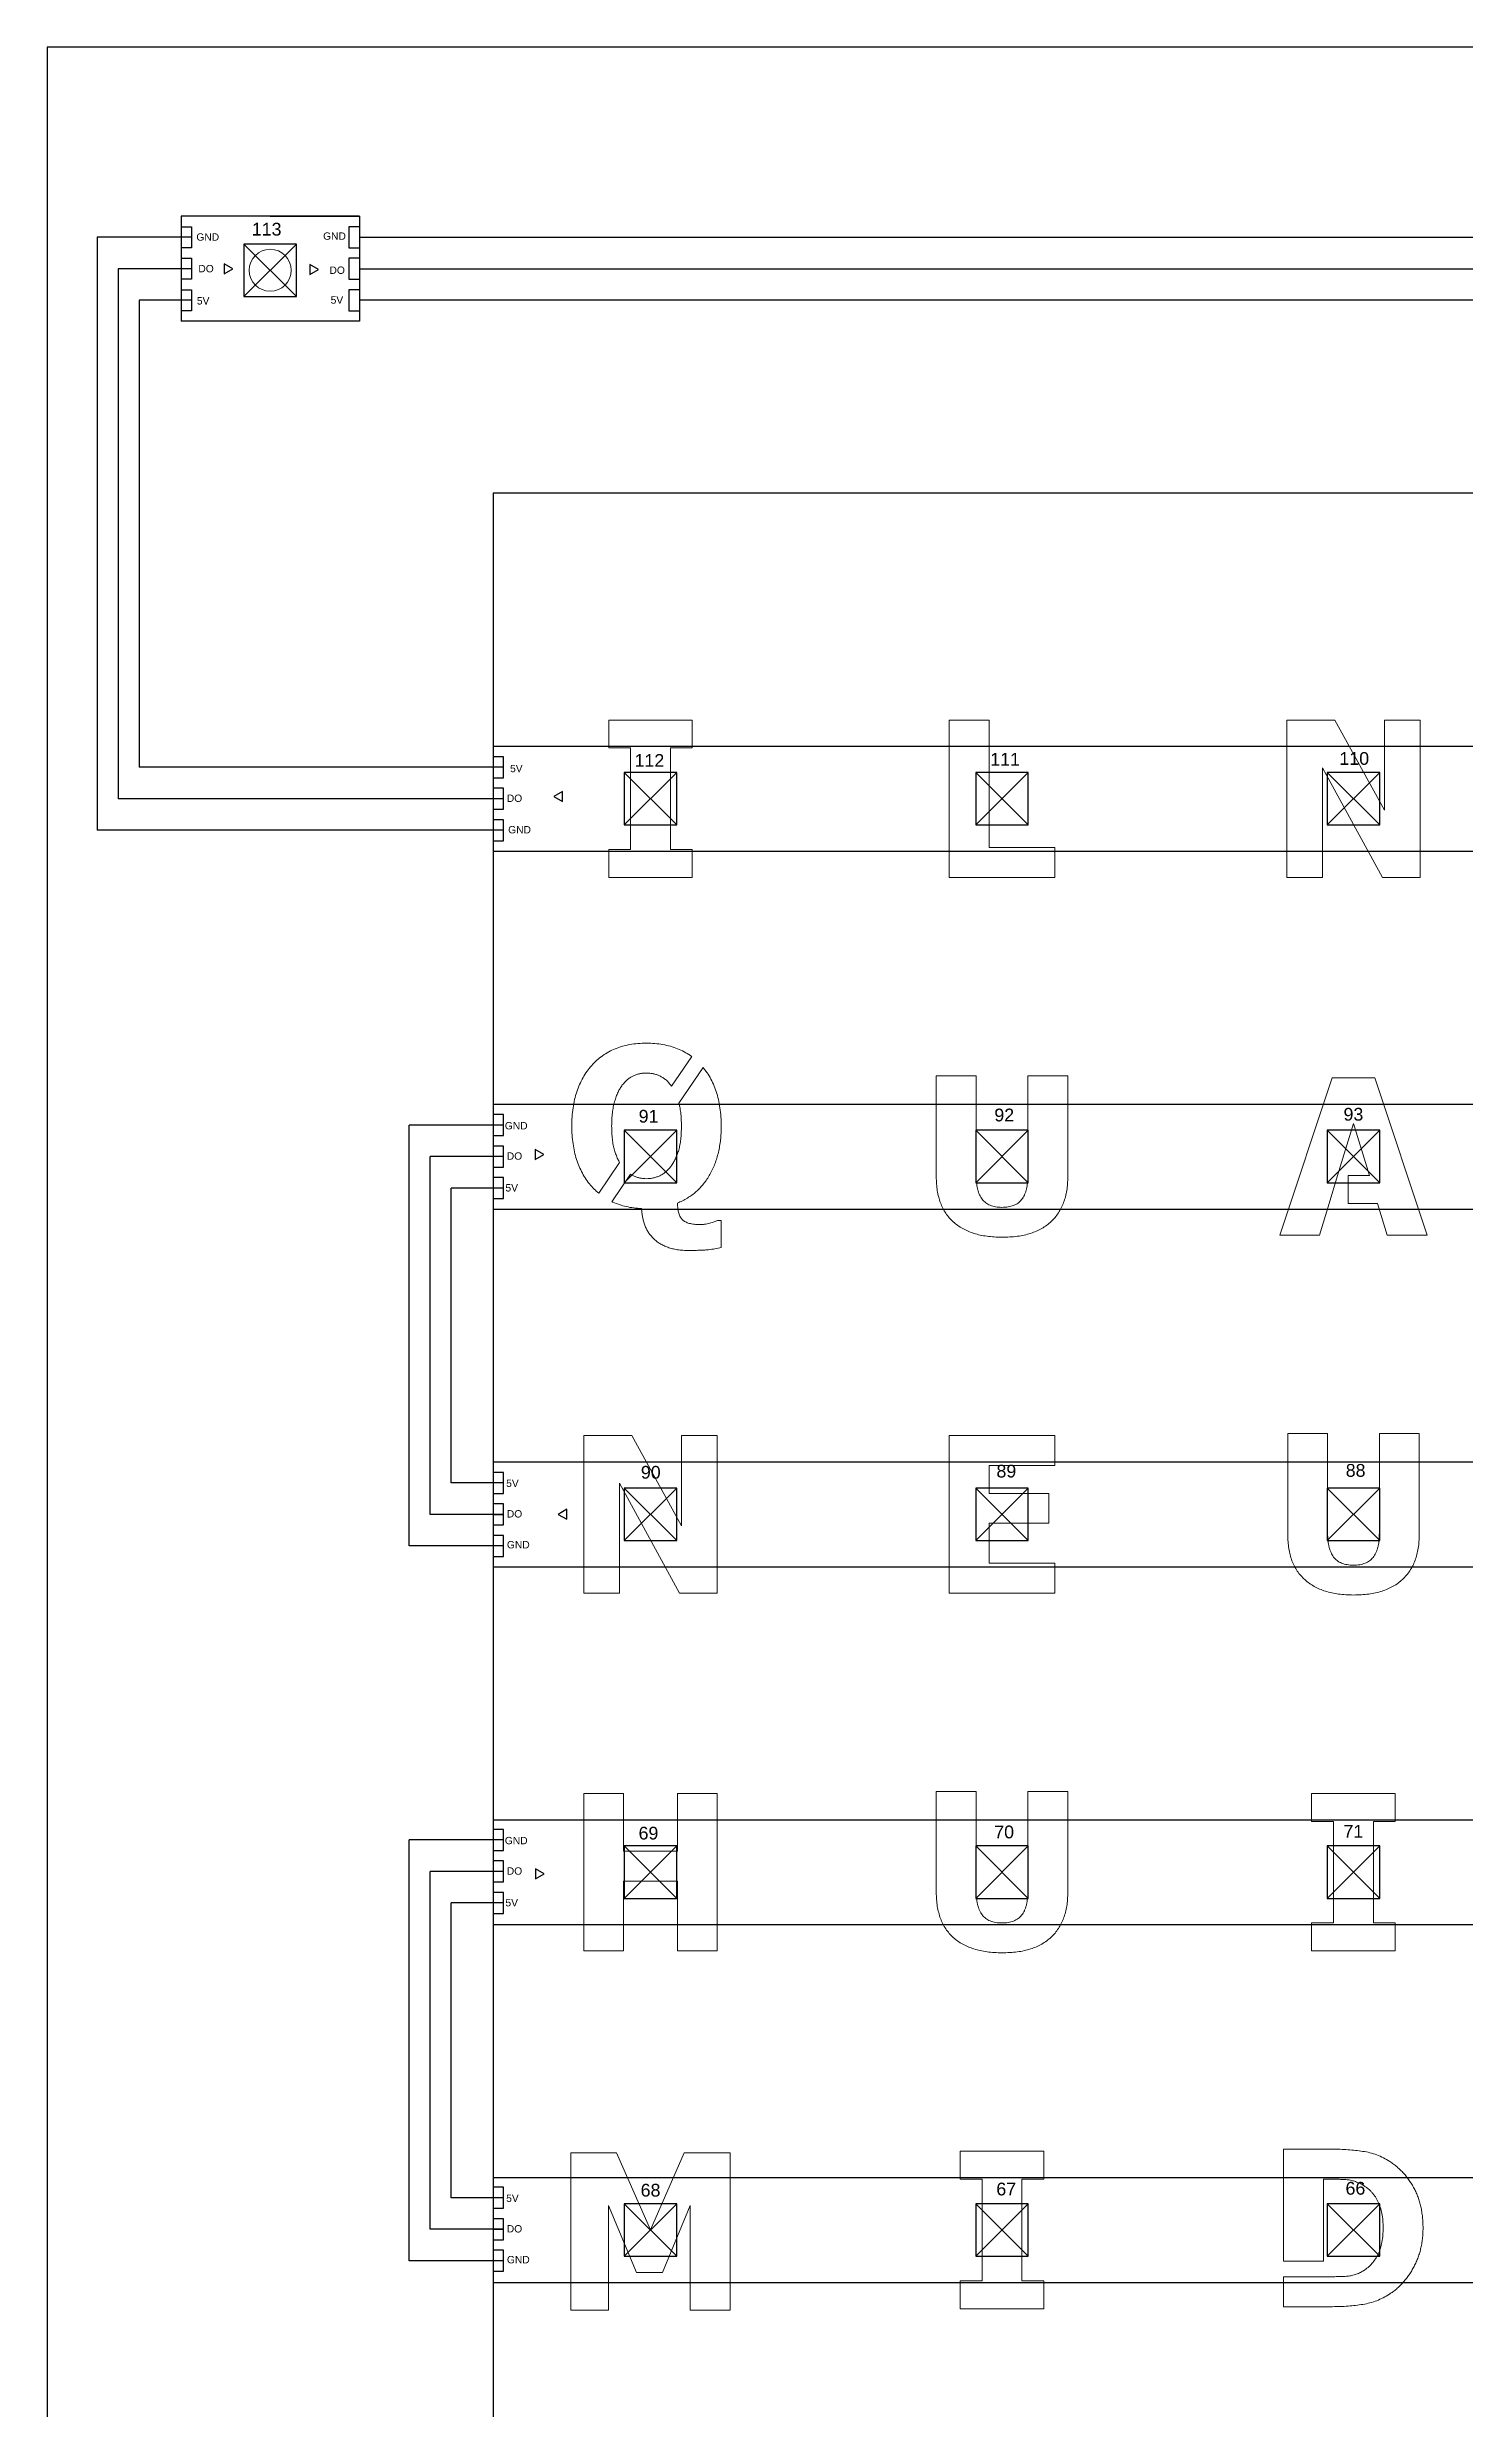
# Model space of a CAD drawing. Header units: millimetres. Extents: x -429 to 21, y 1736 to 2186.
# Drawn here: x -429.3 to -294.2, y 1960.9 to 2185.9 of the extents above; entities that cross this region are included whole.
import ezdxf

# ---------------------------------------------------------------- set-up
doc = ezdxf.new("R2010")
doc.units = ezdxf.units.MM
for name, color, linetype in [('Cadre', 7, 'Continuous'), ('Cadre interieur', 7, 'Continuous'), ('Circuit Electrique', 7, 'Continuous'), ('Lettres', 7, 'Continuous'), ('Rubans', 7, 'Continuous')]:
    doc.layers.add(name, color=color, linetype=linetype)
doc.styles.get("Standard").update_dxf_attribs({"font": 'sanss___.ttf'})

msp = doc.modelspace()

# ---------------------------------------------------------------- linework, layer by layer
at = {"layer": 'Cadre', "color": 0}
for p, q in [((20.66, 2185.91), (-429.34, 2185.91)), ((-429.34, 2185.91), (-429.34, 1735.91))]:
    msp.add_line(p, q, dxfattribs=at)
at = {"layer": 'Cadre'}
for p, q in [((-386.84, 2046.13), (-385.84, 2046.13)), ((-386.84, 1978.02), (-385.84, 1978.02))]:
    msp.add_line(p, q, dxfattribs=at)
at = {"layer": 'Cadre interieur', "color": 0}
for p, q in [((-386.84, 2143.41), (-386.84, 1778.41)), ((-21.84, 2143.41), (-386.84, 2143.41))]:
    msp.add_line(p, q, dxfattribs=at)
at = {"layer": 'Circuit Electrique'}
for p, q in [((-415.59, 2167.81), (-424.59, 2167.81)), ((-424.59, 2167.81), (-424.59, 2111.31)), ((-399.59, 2167.81), (-9.09, 2167.81)), ((-385.84, 2116.31), (-385.84, 2118.31)), ((-385.84, 2111.31), (-424.59, 2111.31)), ((-394.84, 2043.13), (-394.84, 2083.22)), ((-385.84, 2083.22), (-394.84, 2083.22)), ((-385.84, 2043.13), (-394.84, 2043.13)), ((-394.84, 1975.02), (-394.84, 2015.11)), ((-385.84, 2015.11), (-394.84, 2015.11)), ((-385.84, 1975.02), (-394.84, 1975.02))]:
    msp.add_line(p, q, dxfattribs=at)
at = {"layer": 'Circuit Electrique', "color": 4}
for p, q in [((-415.59, 2164.81), (-422.59, 2164.81)), ((-422.59, 2164.81), (-422.59, 2114.31)), ((-399.59, 2164.81), (-9.09, 2164.81)), ((-385.84, 2114.31), (-422.59, 2114.31)), ((-392.84, 2046.13), (-392.84, 2080.22)), ((-385.84, 2080.22), (-392.84, 2080.22)), ((-385.84, 2046.13), (-392.84, 2046.13)), ((-392.84, 1978.02), (-392.84, 2012.11)), ((-385.84, 2012.11), (-392.84, 2012.11)), ((-385.84, 1978.02), (-392.84, 1978.02))]:
    msp.add_line(p, q, dxfattribs=at)
at = {"layer": 'Circuit Electrique', "color": 1}
for p, q in [((-415.59, 2161.81), (-420.59, 2161.81)), ((-420.59, 2161.81), (-420.59, 2117.31)), ((-9.09, 2161.81), (-399.59, 2161.81)), ((-385.84, 2117.31), (-420.59, 2117.31)), ((-390.84, 2049.13), (-390.84, 2077.22)), ((-385.84, 2077.22), (-390.84, 2077.22)), ((-385.84, 2049.13), (-390.84, 2049.13)), ((-390.84, 1981.02), (-390.84, 2009.11)), ((-385.84, 2009.11), (-390.84, 2009.11)), ((-385.84, 1981.02), (-390.84, 1981.02))]:
    msp.add_line(p, q, dxfattribs=at)
at = {"layer": 'Circuit Electrique'}
for points in [[(-380.23, 2114.04), (-380.23, 2114.99), (-381.06, 2114.52)], [(-382.01, 2080.41), (-382.84, 2080.89), (-382.84, 2079.93)], [(-379.83, 2045.66), (-379.83, 2046.61), (-380.66, 2046.13)], [(-381.97, 2011.88), (-382.79, 2012.36), (-382.79, 2011.4)]]:
    msp.add_lwpolyline(points, close=True, dxfattribs=at)
at = {"layer": 'Lettres', "color": 7, "linetype": 'Continuous', "lineweight": 15}
for p, q in [((-375.83, 2121.81), (-367.86, 2121.81)), ((-375.83, 2119.15), (-375.83, 2121.81)), ((-367.86, 2121.81), (-367.86, 2119.15)), ((-343.38, 2121.81), (-339.58, 2121.81)), ((-343.38, 2106.81), (-343.38, 2121.81)), ((-339.58, 2121.81), (-339.58, 2109.66)), ((-311.2, 2121.81), (-306.62, 2121.81)), ((-311.2, 2106.81), (-311.2, 2121.81)), ((-306.62, 2121.81), (-301.9, 2113.22)), ((-301.9, 2121.81), (-298.48, 2121.81)), ((-301.9, 2113.22), (-301.9, 2121.81)), ((-298.48, 2121.81), (-298.48, 2106.81)), ((-373.74, 2119.15), (-375.83, 2119.15)), ((-373.74, 2109.47), (-373.74, 2119.15)), ((-369.95, 2119.15), (-369.95, 2109.47)), ((-367.86, 2119.15), (-369.95, 2119.15)), ((-307.79, 2117.27), (-307.79, 2106.81)), ((-302.08, 2106.81), (-307.79, 2117.27)), ((-375.83, 2109.47), (-373.74, 2109.47)), ((-375.83, 2106.81), (-375.83, 2109.47)), ((-369.95, 2109.47), (-367.86, 2109.47)), ((-367.86, 2109.47), (-367.86, 2106.81)), ((-339.58, 2109.66), (-333.31, 2109.66)), ((-333.31, 2109.66), (-333.31, 2106.81)), ((-367.86, 2106.81), (-375.83, 2106.81)), ((-333.31, 2106.81), (-343.38, 2106.81)), ((-307.79, 2106.81), (-311.2, 2106.81)), ((-298.48, 2106.81), (-302.08, 2106.81)), ((-367.92, 2089.74), (-369.84, 2086.92)), ((-369.13, 2085.3), (-366.82, 2088.69)), ((-344.61, 2087.91), (-340.81, 2087.91)), ((-344.61, 2078.29), (-344.61, 2087.91)), ((-340.81, 2087.91), (-340.81, 2078.49)), ((-335.88, 2087.91), (-332.08, 2087.91)), ((-335.88, 2078.49), (-335.88, 2087.91)), ((-332.08, 2087.91), (-332.08, 2078.3)), ((-311.87, 2072.72), (-306.87, 2087.72)), ((-306.87, 2087.72), (-302.82, 2087.72)), ((-302.82, 2087.72), (-297.82, 2072.72)), ((-304.84, 2083.38), (-306.36, 2078.42)), ((-303.33, 2078.42), (-304.84, 2083.38)), ((-374.79, 2079.65), (-376.78, 2076.73)), ((-375.52, 2075.92), (-373.74, 2078.53)), ((-306.36, 2078.42), (-307.15, 2075.76)), ((-305.36, 2078.42), (-303.33, 2078.42)), ((-305.36, 2075.76), (-305.36, 2078.42)), ((-307.15, 2075.76), (-308.07, 2072.72)), ((-302.54, 2075.76), (-305.36, 2075.76)), ((-301.62, 2072.72), (-302.54, 2075.76)), ((-365.47, 2074.12), (-365.1, 2074.12)), ((-365.1, 2074.12), (-365.1, 2071.55)), ((-308.07, 2072.72), (-311.87, 2072.72)), ((-297.82, 2072.72), (-301.62, 2072.72)), ((-378.2, 2053.63), (-373.62, 2053.63)), ((-378.2, 2038.63), (-378.2, 2053.63)), ((-373.62, 2053.63), (-368.9, 2045.04)), ((-368.9, 2053.63), (-365.48, 2053.63)), ((-368.9, 2045.04), (-368.9, 2053.63)), ((-365.48, 2053.63), (-365.48, 2038.63)), ((-343.38, 2053.63), (-333.31, 2053.63)), ((-343.38, 2038.63), (-343.38, 2053.63)), ((-333.31, 2053.63), (-333.31, 2050.78)), ((-311.11, 2053.82), (-307.31, 2053.82)), ((-311.11, 2044.2), (-311.11, 2053.82)), ((-307.31, 2053.82), (-307.31, 2044.4)), ((-302.38, 2053.82), (-298.58, 2053.82)), ((-302.38, 2044.4), (-302.38, 2053.82)), ((-298.58, 2053.82), (-298.58, 2044.21)), ((-339.58, 2050.78), (-339.58, 2048.13)), ((-333.31, 2050.78), (-339.58, 2050.78)), ((-374.79, 2049.09), (-374.79, 2038.63)), ((-369.08, 2038.63), (-374.79, 2049.09)), ((-339.58, 2048.13), (-333.88, 2048.13)), ((-333.88, 2048.13), (-333.88, 2045.28)), ((-339.58, 2045.28), (-339.58, 2041.48)), ((-333.88, 2045.28), (-339.58, 2045.28)), ((-339.58, 2041.48), (-333.31, 2041.48)), ((-333.31, 2041.48), (-333.31, 2038.63)), ((-374.79, 2038.63), (-378.2, 2038.63)), ((-365.48, 2038.63), (-369.08, 2038.63)), ((-333.31, 2038.63), (-343.38, 2038.63)), ((-378.2, 2019.54), (-374.41, 2019.54)), ((-378.2, 2004.54), (-378.2, 2019.54)), ((-374.41, 2019.54), (-374.41, 2014.04)), ((-369.28, 2019.54), (-365.48, 2019.54)), ((-369.28, 2014.04), (-369.28, 2019.54)), ((-365.48, 2019.54), (-365.48, 2004.54)), ((-344.61, 2019.73), (-340.81, 2019.73)), ((-344.61, 2010.11), (-344.61, 2019.73)), ((-340.81, 2019.73), (-340.81, 2010.31)), ((-335.88, 2019.73), (-332.08, 2019.73)), ((-335.88, 2010.31), (-335.88, 2019.73)), ((-332.08, 2019.73), (-332.08, 2010.12)), ((-308.83, 2019.54), (-300.86, 2019.54)), ((-308.83, 2016.88), (-308.83, 2019.54)), ((-300.86, 2019.54), (-300.86, 2016.88)), ((-306.74, 2016.88), (-308.83, 2016.88)), ((-306.74, 2007.2), (-306.74, 2016.88)), ((-302.95, 2016.88), (-302.95, 2007.2)), ((-300.86, 2016.88), (-302.95, 2016.88)), ((-374.41, 2014.04), (-369.28, 2014.04)), ((-374.41, 2011.19), (-374.41, 2004.54)), ((-369.28, 2011.19), (-374.41, 2011.19)), ((-369.28, 2004.54), (-369.28, 2011.19)), ((-308.83, 2007.2), (-306.74, 2007.2)), ((-308.83, 2004.54), (-308.83, 2007.2)), ((-302.95, 2007.2), (-300.86, 2007.2)), ((-300.86, 2007.2), (-300.86, 2004.54)), ((-374.41, 2004.54), (-378.2, 2004.54)), ((-365.48, 2004.54), (-369.28, 2004.54)), ((-300.86, 2004.54), (-308.83, 2004.54)), ((-379.45, 1985.3), (-375.07, 1985.3)), ((-379.45, 1970.3), (-379.45, 1985.3)), ((-375.07, 1985.3), (-371.84, 1977.95)), ((-371.84, 1977.95), (-368.63, 1985.3)), ((-368.63, 1985.3), (-364.26, 1985.3)), ((-364.26, 1985.3), (-364.26, 1970.3)), ((-342.33, 1985.45), (-334.36, 1985.45)), ((-342.33, 1982.79), (-342.33, 1985.45)), ((-334.36, 1985.45), (-334.36, 1982.79)), ((-311.51, 1985.64), (-306.89, 1985.64)), ((-311.51, 1974.99), (-311.51, 1985.64)), ((-340.24, 1982.79), (-342.33, 1982.79)), ((-340.24, 1973.11), (-340.24, 1982.79)), ((-336.45, 1982.79), (-336.45, 1973.11)), ((-334.36, 1982.79), (-336.45, 1982.79)), ((-307.71, 1982.79), (-307.71, 1974.99)), ((-307.64, 1982.79), (-307.71, 1982.79)), ((-375.84, 1980.28), (-375.84, 1970.3)), ((-373.19, 1973.91), (-375.84, 1980.28)), ((-368.06, 1980.28), (-370.7, 1973.91)), ((-368.06, 1970.3), (-368.06, 1980.28)), ((-370.7, 1973.91), (-373.19, 1973.91)), ((-307.71, 1974.99), (-311.51, 1974.99)), ((-311.51, 1973.49), (-307.64, 1973.49)), ((-311.51, 1970.64), (-311.51, 1973.49)), ((-342.33, 1973.11), (-340.24, 1973.11)), ((-342.33, 1970.45), (-342.33, 1973.11)), ((-336.45, 1973.11), (-334.36, 1973.11)), ((-334.36, 1973.11), (-334.36, 1970.45)), ((-375.84, 1970.3), (-379.45, 1970.3)), ((-364.26, 1970.3), (-368.06, 1970.3)), ((-334.36, 1970.45), (-342.33, 1970.45)), ((-306.85, 1970.64), (-311.51, 1970.64))]:
    msp.add_line(p, q, dxfattribs=at)
msp.add_circle((-408.09, 2164.66), 2, dxfattribs=at)
msp.add_circle((-408.09, 2164.66), 2, dxfattribs=at)
for points, knots in [([(-379.34, 2083.12), (-379.34, 2083.41), (-379.33, 2083.99), (-379.24, 2084.84), (-379.09, 2085.64), (-378.88, 2086.39), (-378.62, 2087.09), (-378.29, 2087.74), (-377.91, 2088.35), (-377.46, 2088.9), (-376.97, 2089.41), (-376.42, 2089.84), (-375.83, 2090.21), (-375.2, 2090.51), (-374.52, 2090.74), (-373.79, 2090.9), (-373.03, 2091.01), (-372.5, 2091.02), (-372.23, 2091.02)], [0, 0, 0, 0, 0.073976, 0.144357, 0.211546, 0.276003, 0.337933, 0.398551, 0.457828, 0.516908, 0.575288, 0.63283, 0.690067, 0.748163, 0.807318, 0.868775, 0.932665, 1, 1, 1, 1]), ([(-372.23, 2091.02), (-371.96, 2091.02), (-371.43, 2091.01), (-370.67, 2090.9), (-369.94, 2090.74), (-369.26, 2090.51), (-368.63, 2090.21), (-368.19, 2089.94), (-367.96, 2089.77), (-367.92, 2089.74)], [0, 0, 0, 0, 0.0670513, 0.1309047, 0.1922722, 0.2513934, 0.3094569, 0.3665315, 0.3797952, 0.3797952, 0.3797952, 0.3797952]), ([(-372.22, 2088.17), (-372.33, 2088.17), (-372.55, 2088.17), (-372.87, 2088.12), (-373.17, 2088.04), (-373.46, 2087.93), (-373.74, 2087.78), (-374.01, 2087.58), (-374.28, 2087.33), (-374.44, 2087.14), (-374.53, 2087.04)], [0, 0, 0, 0, 0.12537, 0.245286, 0.361957, 0.475991, 0.593024, 0.717386, 0.853085, 1, 1, 1, 1]), ([(-369.9, 2087.01), (-369.98, 2087.11), (-370.14, 2087.3), (-370.39, 2087.55), (-370.68, 2087.75), (-370.97, 2087.91), (-371.27, 2088.03), (-371.58, 2088.11), (-371.9, 2088.16), (-372.11, 2088.17), (-372.22, 2088.17)], [0, 0, 0, 0, 0.140823, 0.273459, 0.400792, 0.52369, 0.644547, 0.763352, 0.880684, 1, 1, 1, 1]), ([(-366.82, 2088.69), (-366.73, 2088.58), (-366.5, 2088.28), (-366.16, 2087.76), (-365.83, 2087.1), (-365.56, 2086.4), (-365.36, 2085.65), (-365.21, 2084.85), (-365.12, 2084), (-365.11, 2083.42), (-365.1, 2083.12)], [0.5062781, 0.5062781, 0.5062781, 0.5062781, 0.5412426, 0.600751, 0.6611152, 0.7234162, 0.7878367, 0.854987, 0.9255734, 1, 1, 1, 1]), ([(-374.53, 2087.04), (-374.6, 2086.93), (-374.76, 2086.71), (-374.95, 2086.34), (-375.12, 2085.92), (-375.27, 2085.46), (-375.4, 2084.94), (-375.48, 2084.38), (-375.54, 2083.77), (-375.54, 2083.35), (-375.55, 2083.14)], [0, 0, 0, 0, 0.094396, 0.196115, 0.306127, 0.425664, 0.553874, 0.692336, 0.840632, 1, 1, 1, 1]), ([(-368.9, 2083.15), (-368.9, 2083.37), (-368.91, 2083.78), (-368.96, 2084.39), (-369.04, 2084.89), (-369.1, 2085.18), (-369.13, 2085.3)], [0, 0, 0, 0, 0.1608968, 0.3090965, 0.4467198, 0.5333747, 0.5333747, 0.5333747, 0.5333747]), ([(-376.78, 2076.73), (-376.89, 2076.82), (-377.16, 2077.06), (-377.57, 2077.49), (-377.98, 2078.03), (-378.35, 2078.62), (-378.66, 2079.27), (-378.91, 2079.95), (-379.1, 2080.68), (-379.24, 2081.45), (-379.33, 2082.27), (-379.34, 2082.83), (-379.34, 2083.12)], [0.3830719, 0.3830719, 0.3830719, 0.3830719, 0.4183541, 0.477324, 0.5369732, 0.5969523, 0.6580644, 0.7211595, 0.7862011, 0.8541877, 0.9253422, 1, 1, 1, 1]), ([(-375.55, 2083.14), (-375.54, 2082.91), (-375.54, 2082.49), (-375.49, 2081.88), (-375.41, 2081.33), (-375.29, 2080.83), (-375.14, 2080.39), (-374.98, 2080), (-374.85, 2079.76), (-374.79, 2079.65)], [0, 0, 0, 0, 0.1647713, 0.315358, 0.4523309, 0.5764485, 0.6912717, 0.7995072, 0.8899858, 0.8899858, 0.8899858, 0.8899858]), ([(-369.89, 2079.3), (-369.81, 2079.41), (-369.66, 2079.64), (-369.46, 2080.02), (-369.29, 2080.42), (-369.15, 2080.85), (-369.03, 2081.34), (-368.96, 2081.88), (-368.91, 2082.49), (-368.9, 2082.92), (-368.9, 2083.15)], [0, 0, 0, 0, 0.101387, 0.20613, 0.313012, 0.424422, 0.545125, 0.680897, 0.831879, 1, 1, 1, 1]), ([(-365.1, 2083.12), (-365.11, 2082.9), (-365.11, 2082.47), (-365.16, 2081.83), (-365.25, 2081.22), (-365.37, 2080.63), (-365.52, 2080.07), (-365.7, 2079.53), (-365.92, 2079.01), (-366.17, 2078.52), (-366.46, 2078.05), (-366.77, 2077.63), (-367.12, 2077.23), (-367.49, 2076.87), (-367.89, 2076.55), (-368.33, 2076.26), (-368.79, 2076), (-369.12, 2075.86), (-369.28, 2075.79)], [0, 0, 0, 0, 0.073325, 0.144205, 0.212519, 0.279215, 0.344168, 0.407758, 0.470188, 0.531765, 0.592243, 0.651281, 0.709084, 0.766763, 0.824051, 0.881926, 0.940293, 1, 1, 1, 1]), ([(-372.22, 2078.11), (-372.11, 2078.11), (-371.89, 2078.12), (-371.57, 2078.18), (-371.26, 2078.27), (-370.94, 2078.39), (-370.65, 2078.56), (-370.37, 2078.77), (-370.12, 2079.02), (-369.97, 2079.2), (-369.89, 2079.3)], [0, 0, 0, 0, 0.119332, 0.23902, 0.359746, 0.482353, 0.60764, 0.734227, 0.864094, 1, 1, 1, 1]), ([(-373.74, 2078.53), (-373.65, 2078.47), (-373.46, 2078.37), (-373.16, 2078.26), (-372.85, 2078.17), (-372.54, 2078.12), (-372.32, 2078.11), (-372.22, 2078.11)], [0.4089268, 0.4089268, 0.4089268, 0.4089268, 0.5244889, 0.6456303, 0.7637117, 0.8814107, 1, 1, 1, 1]), ([(-338.35, 2072.53), (-338.59, 2072.54), (-339.07, 2072.55), (-339.76, 2072.62), (-340.41, 2072.73), (-341.01, 2072.89), (-341.57, 2073.09), (-342.09, 2073.35), (-342.56, 2073.64), (-342.99, 2073.99), (-343.37, 2074.38), (-343.71, 2074.81), (-343.99, 2075.29), (-344.22, 2075.81), (-344.39, 2076.37), (-344.52, 2076.97), (-344.59, 2077.62), (-344.6, 2078.06), (-344.61, 2078.29)], [0, 0, 0, 0, 0.075556, 0.146834, 0.214189, 0.27849, 0.339718, 0.398649, 0.456076, 0.51261, 0.568606, 0.624436, 0.681171, 0.739066, 0.799401, 0.862842, 0.929322, 1, 1, 1, 1]), ([(-340.81, 2078.49), (-340.81, 2078.37), (-340.81, 2078.12), (-340.78, 2077.76), (-340.74, 2077.43), (-340.67, 2077.13), (-340.59, 2076.84), (-340.49, 2076.59), (-340.38, 2076.36), (-340.24, 2076.15), (-340.08, 2075.97), (-339.9, 2075.81), (-339.7, 2075.67), (-339.47, 2075.57), (-339.22, 2075.48), (-338.95, 2075.42), (-338.66, 2075.39), (-338.45, 2075.38), (-338.35, 2075.38)], [0, 0, 0, 0, 0.083198, 0.161393, 0.234821, 0.302626, 0.366802, 0.426894, 0.483561, 0.537448, 0.589958, 0.641551, 0.694537, 0.748596, 0.805727, 0.86627, 0.931072, 1, 1, 1, 1]), ([(-338.35, 2075.38), (-338.25, 2075.38), (-338.05, 2075.39), (-337.76, 2075.42), (-337.49, 2075.48), (-337.24, 2075.56), (-337.02, 2075.66), (-336.81, 2075.79), (-336.63, 2075.94), (-336.47, 2076.12), (-336.33, 2076.32), (-336.21, 2076.55), (-336.1, 2076.81), (-336.02, 2077.09), (-335.95, 2077.4), (-335.91, 2077.74), (-335.88, 2078.11), (-335.88, 2078.36), (-335.88, 2078.49)], [0, 0, 0, 0, 0.06745, 0.130794, 0.190407, 0.246972, 0.30061, 0.352752, 0.404281, 0.45564, 0.508679, 0.565215, 0.625389, 0.689762, 0.759288, 0.833806, 0.913783, 1, 1, 1, 1]), ([(-332.08, 2078.3), (-332.08, 2078.07), (-332.09, 2077.64), (-332.16, 2077), (-332.29, 2076.4), (-332.46, 2075.84), (-332.69, 2075.33), (-332.96, 2074.85), (-333.28, 2074.41), (-333.66, 2074.02), (-334.08, 2073.66), (-334.55, 2073.36), (-335.07, 2073.1), (-335.63, 2072.89), (-336.24, 2072.73), (-336.9, 2072.61), (-337.61, 2072.55), (-338.1, 2072.54), (-338.35, 2072.53)], [0, 0, 0, 0, 0.069562, 0.135255, 0.197567, 0.257264, 0.315158, 0.371017, 0.426571, 0.482223, 0.538284, 0.595626, 0.654669, 0.716122, 0.781133, 0.849913, 0.922515, 1, 1, 1, 1]), ([(-372.7, 2075.26), (-372.95, 2075.28), (-373.44, 2075.31), (-374.15, 2075.44), (-374.82, 2075.63), (-375.26, 2075.81), (-375.49, 2075.91), (-375.52, 2075.92)], [0, 0, 0, 0, 0.0650905, 0.1273234, 0.1871986, 0.2458758, 0.2526302, 0.2526302, 0.2526302, 0.2526302]), ([(-371.56, 2072.41), (-371.65, 2072.51), (-371.83, 2072.69), (-372.05, 2072.99), (-372.24, 2073.32), (-372.39, 2073.68), (-372.51, 2074.06), (-372.6, 2074.45), (-372.67, 2074.85), (-372.69, 2075.12), (-372.7, 2075.26)], [0, 0, 0, 0, 0.120955, 0.240517, 0.361516, 0.485022, 0.610152, 0.73728, 0.867382, 1, 1, 1, 1]), ([(-369.28, 2075.79), (-369.28, 2075.7), (-369.27, 2075.52), (-369.24, 2075.26), (-369.21, 2075.03), (-369.15, 2074.82), (-369.09, 2074.62), (-369, 2074.46), (-368.91, 2074.31), (-368.8, 2074.18), (-368.67, 2074.08), (-368.51, 2073.99), (-368.34, 2073.91), (-368.15, 2073.85), (-367.93, 2073.8), (-367.69, 2073.77), (-367.43, 2073.75), (-367.25, 2073.74), (-367.16, 2073.74)], [0, 0, 0, 0, 0.08079, 0.155894, 0.224643, 0.287755, 0.345867, 0.400399, 0.450653, 0.498075, 0.545684, 0.595754, 0.650333, 0.709806, 0.77314, 0.842603, 0.918407, 1, 1, 1, 1]), ([(-368.19, 2071.28), (-368.38, 2071.28), (-368.74, 2071.28), (-369.27, 2071.34), (-369.75, 2071.43), (-370.19, 2071.56), (-370.58, 2071.73), (-370.94, 2071.92), (-371.28, 2072.15), (-371.47, 2072.33), (-371.56, 2072.41)], [0, 0, 0, 0, 0.155227, 0.299024, 0.432208, 0.556074, 0.672984, 0.784944, 0.89355, 1, 1, 1, 1]), ([(-367.16, 2073.74), (-367, 2073.75), (-366.68, 2073.76), (-366.28, 2073.85), (-365.98, 2073.93), (-365.78, 2074), (-365.61, 2074.06), (-365.52, 2074.1), (-365.47, 2074.12)], [0, 0, 0, 0, 0.268999, 0.556599, 0.696762, 0.818917, 0.918945, 1, 1, 1, 1]), ([(-365.1, 2071.55), (-365.3, 2071.51), (-365.7, 2071.42), (-366.22, 2071.35), (-366.68, 2071.31), (-367.11, 2071.29), (-367.62, 2071.28), (-367.99, 2071.28), (-368.19, 2071.28)], [0, 0, 0, 0, 0.19686, 0.392518, 0.50361, 0.64117, 0.80726, 1, 1, 1, 1]), ([(-304.85, 2038.44), (-305.09, 2038.45), (-305.57, 2038.46), (-306.26, 2038.53), (-306.91, 2038.64), (-307.51, 2038.8), (-308.07, 2039), (-308.59, 2039.26), (-309.06, 2039.55), (-309.49, 2039.9), (-309.87, 2040.29), (-310.21, 2040.72), (-310.49, 2041.2), (-310.72, 2041.72), (-310.89, 2042.28), (-311.02, 2042.88), (-311.09, 2043.53), (-311.1, 2043.97), (-311.11, 2044.2)], [0, 0, 0, 0, 0.075556, 0.146834, 0.214189, 0.27849, 0.339718, 0.398649, 0.456076, 0.51261, 0.568606, 0.624436, 0.681171, 0.739066, 0.799401, 0.862842, 0.929322, 1, 1, 1, 1]), ([(-307.31, 2044.4), (-307.31, 2044.28), (-307.31, 2044.03), (-307.28, 2043.67), (-307.24, 2043.34), (-307.17, 2043.04), (-307.09, 2042.75), (-306.99, 2042.5), (-306.88, 2042.27), (-306.74, 2042.06), (-306.58, 2041.88), (-306.4, 2041.72), (-306.2, 2041.58), (-305.97, 2041.48), (-305.72, 2041.39), (-305.45, 2041.33), (-305.16, 2041.3), (-304.95, 2041.29), (-304.85, 2041.29)], [0, 0, 0, 0, 0.083198, 0.161393, 0.234821, 0.302626, 0.366802, 0.426894, 0.483561, 0.537448, 0.589958, 0.641551, 0.694537, 0.748596, 0.805727, 0.86627, 0.931072, 1, 1, 1, 1]), ([(-304.85, 2041.29), (-304.75, 2041.29), (-304.55, 2041.3), (-304.26, 2041.33), (-303.99, 2041.39), (-303.74, 2041.47), (-303.52, 2041.57), (-303.31, 2041.7), (-303.13, 2041.85), (-302.97, 2042.03), (-302.83, 2042.23), (-302.71, 2042.46), (-302.6, 2042.72), (-302.52, 2043), (-302.45, 2043.31), (-302.41, 2043.65), (-302.38, 2044.02), (-302.38, 2044.27), (-302.38, 2044.4)], [0, 0, 0, 0, 0.06745, 0.130794, 0.190407, 0.246972, 0.30061, 0.352752, 0.404281, 0.45564, 0.508679, 0.565215, 0.625389, 0.689762, 0.759288, 0.833806, 0.913783, 1, 1, 1, 1]), ([(-298.58, 2044.21), (-298.58, 2043.98), (-298.59, 2043.55), (-298.66, 2042.91), (-298.79, 2042.31), (-298.96, 2041.75), (-299.19, 2041.24), (-299.46, 2040.76), (-299.78, 2040.32), (-300.16, 2039.93), (-300.58, 2039.57), (-301.05, 2039.27), (-301.57, 2039.01), (-302.13, 2038.8), (-302.74, 2038.64), (-303.4, 2038.52), (-304.11, 2038.46), (-304.6, 2038.45), (-304.85, 2038.44)], [0, 0, 0, 0, 0.069562, 0.135255, 0.197567, 0.257264, 0.315158, 0.371017, 0.426571, 0.482223, 0.538284, 0.595626, 0.654669, 0.716122, 0.781133, 0.849913, 0.922515, 1, 1, 1, 1]), ([(-338.35, 2004.35), (-338.59, 2004.36), (-339.07, 2004.37), (-339.76, 2004.44), (-340.41, 2004.55), (-341.01, 2004.71), (-341.57, 2004.91), (-342.09, 2005.17), (-342.56, 2005.46), (-342.99, 2005.81), (-343.37, 2006.2), (-343.71, 2006.63), (-343.99, 2007.11), (-344.22, 2007.63), (-344.39, 2008.19), (-344.52, 2008.79), (-344.59, 2009.44), (-344.6, 2009.88), (-344.61, 2010.11)], [0, 0, 0, 0, 0.075556, 0.146834, 0.214189, 0.27849, 0.339718, 0.398649, 0.456076, 0.51261, 0.568606, 0.624436, 0.681171, 0.739066, 0.799401, 0.862842, 0.929322, 1, 1, 1, 1]), ([(-340.81, 2010.31), (-340.81, 2010.19), (-340.81, 2009.94), (-340.78, 2009.58), (-340.74, 2009.25), (-340.67, 2008.95), (-340.59, 2008.66), (-340.49, 2008.41), (-340.38, 2008.18), (-340.24, 2007.97), (-340.08, 2007.79), (-339.9, 2007.63), (-339.7, 2007.49), (-339.47, 2007.39), (-339.22, 2007.3), (-338.95, 2007.24), (-338.66, 2007.21), (-338.45, 2007.2), (-338.35, 2007.2)], [0, 0, 0, 0, 0.083198, 0.161393, 0.234821, 0.302626, 0.366802, 0.426894, 0.483561, 0.537448, 0.589958, 0.641551, 0.694537, 0.748596, 0.805727, 0.86627, 0.931072, 1, 1, 1, 1]), ([(-338.35, 2007.2), (-338.25, 2007.2), (-338.05, 2007.21), (-337.76, 2007.24), (-337.49, 2007.3), (-337.24, 2007.38), (-337.02, 2007.48), (-336.81, 2007.61), (-336.63, 2007.76), (-336.47, 2007.94), (-336.33, 2008.14), (-336.21, 2008.37), (-336.1, 2008.63), (-336.02, 2008.91), (-335.95, 2009.22), (-335.91, 2009.56), (-335.88, 2009.93), (-335.88, 2010.18), (-335.88, 2010.31)], [0, 0, 0, 0, 0.06745, 0.130794, 0.190407, 0.246972, 0.30061, 0.352752, 0.404281, 0.45564, 0.508679, 0.565215, 0.625389, 0.689762, 0.759288, 0.833806, 0.913783, 1, 1, 1, 1]), ([(-332.08, 2010.12), (-332.08, 2009.89), (-332.09, 2009.46), (-332.16, 2008.82), (-332.29, 2008.22), (-332.46, 2007.66), (-332.69, 2007.15), (-332.96, 2006.67), (-333.28, 2006.23), (-333.66, 2005.84), (-334.08, 2005.48), (-334.55, 2005.18), (-335.07, 2004.92), (-335.63, 2004.71), (-336.24, 2004.55), (-336.9, 2004.43), (-337.61, 2004.37), (-338.1, 2004.36), (-338.35, 2004.35)], [0, 0, 0, 0, 0.069562, 0.135255, 0.197567, 0.257264, 0.315158, 0.371017, 0.426571, 0.482223, 0.538284, 0.595626, 0.654669, 0.716122, 0.781133, 0.849913, 0.922515, 1, 1, 1, 1]), ([(-306.89, 1985.64), (-306.63, 1985.64), (-306.13, 1985.64), (-305.38, 1985.6), (-304.66, 1985.53), (-303.96, 1985.45), (-303.28, 1985.32), (-302.62, 1985.11), (-301.98, 1984.83), (-301.58, 1984.59), (-301.38, 1984.47)], [0, 0, 0, 0, 0.134988, 0.265981, 0.392597, 0.515581, 0.635817, 0.756161, 0.876759, 1, 1, 1, 1]), ([(-304.06, 1982.3), (-304.19, 1982.36), (-304.44, 1982.49), (-304.84, 1982.62), (-305.24, 1982.72), (-305.66, 1982.76), (-306.1, 1982.77), (-306.58, 1982.79), (-307.09, 1982.79), (-307.45, 1982.79), (-307.64, 1982.79)], [0, 0, 0, 0, 0.116459, 0.230621, 0.342985, 0.456314, 0.575661, 0.705519, 0.84749, 1, 1, 1, 1]), ([(-302.01, 1978.15), (-302.02, 1978.39), (-302.03, 1978.84), (-302.12, 1979.5), (-302.28, 1980.11), (-302.47, 1980.57), (-302.64, 1980.92), (-302.8, 1981.16), (-302.96, 1981.38), (-303.15, 1981.6), (-303.35, 1981.79), (-303.57, 1981.98), (-303.81, 1982.15), (-303.98, 1982.25), (-304.06, 1982.3)], [0, 0, 0, 0, 0.145865, 0.281318, 0.409385, 0.530296, 0.589472, 0.647314, 0.704869, 0.763197, 0.820971, 0.879362, 0.93925, 1, 1, 1, 1]), ([(-301.38, 1984.47), (-301.26, 1984.38), (-301.02, 1984.22), (-300.68, 1983.96), (-300.37, 1983.66), (-300.06, 1983.36), (-299.79, 1983.02), (-299.52, 1982.67), (-299.28, 1982.3), (-299.06, 1981.91), (-298.86, 1981.5), (-298.69, 1981.07), (-298.54, 1980.62), (-298.42, 1980.16), (-298.33, 1979.68), (-298.26, 1979.18), (-298.22, 1978.66), (-298.22, 1978.31), (-298.21, 1978.13)], [0, 0, 0, 0, 0.058473, 0.116679, 0.175123, 0.233221, 0.291512, 0.350503, 0.410194, 0.471036, 0.532513, 0.595248, 0.658487, 0.723415, 0.789591, 0.857492, 0.927847, 1, 1, 1, 1]), ([(-303.88, 1974.07), (-303.74, 1974.17), (-303.45, 1974.37), (-303.07, 1974.75), (-302.74, 1975.18), (-302.47, 1975.67), (-302.27, 1976.21), (-302.12, 1976.81), (-302.03, 1977.46), (-302.02, 1977.92), (-302.01, 1978.15)], [0, 0, 0, 0, 0.113808, 0.226347, 0.340024, 0.457063, 0.579623, 0.710586, 0.84956, 1, 1, 1, 1]), ([(-298.21, 1978.13), (-298.22, 1977.96), (-298.22, 1977.62), (-298.27, 1977.11), (-298.34, 1976.62), (-298.44, 1976.14), (-298.56, 1975.68), (-298.72, 1975.23), (-298.91, 1974.79), (-299.12, 1974.37), (-299.35, 1973.97), (-299.6, 1973.6), (-299.87, 1973.24), (-300.15, 1972.91), (-300.44, 1972.6), (-300.75, 1972.32), (-301.08, 1972.06), (-301.31, 1971.91), (-301.42, 1971.83)], [0, 0, 0, 0, 0.070114, 0.13882, 0.205979, 0.271864, 0.337042, 0.4015, 0.465761, 0.529889, 0.593239, 0.65457, 0.714748, 0.773335, 0.831158, 0.887894, 0.944134, 1, 1, 1, 1]), ([(-307.64, 1973.49), (-307.44, 1973.49), (-307.05, 1973.49), (-306.5, 1973.5), (-305.99, 1973.51), (-305.53, 1973.53), (-305.1, 1973.57), (-304.68, 1973.69), (-304.27, 1973.84), (-304.01, 1973.99), (-303.88, 1974.07)], [0, 0, 0, 0, 0.156056, 0.299828, 0.43055, 0.54829, 0.659757, 0.770881, 0.88337, 1, 1, 1, 1]), ([(-301.42, 1971.83), (-301.62, 1971.71), (-302, 1971.48), (-302.63, 1971.2), (-303.27, 1970.99), (-303.95, 1970.85), (-304.64, 1970.76), (-305.36, 1970.69), (-306.1, 1970.65), (-306.6, 1970.65), (-306.85, 1970.64)], [0, 0, 0, 0, 0.121682, 0.241595, 0.361759, 0.483355, 0.607654, 0.734543, 0.865769, 1, 1, 1, 1])]:
    msp.add_open_spline(points, degree=3, knots=knots, dxfattribs=at)
msp.add_open_spline([(-369.84, 2086.92), (-369.86, 2086.95), (-369.88, 2086.98), (-369.9, 2087.01)], degree=3, dxfattribs=at)
at = {"layer": 'Rubans'}
for p, q in [((-408.09, 2169.81), (-416.59, 2169.81)), ((-416.59, 2169.81), (-416.59, 2159.81)), ((-416.59, 2169.81), (-416.59, 2168.81)), ((-408.09, 2169.81), (-399.59, 2169.81)), ((-399.59, 2169.81), (-408.09, 2169.81)), ((-408.09, 2169.81), (-399.59, 2169.81)), ((-399.59, 2169.81), (-399.59, 2159.81)), ((-399.59, 2169.81), (-399.59, 2168.81)), ((-416.59, 2168.81), (-415.59, 2168.81)), ((-415.59, 2166.81), (-416.59, 2166.81)), ((-416.59, 2166.81), (-416.59, 2166.81)), ((-415.59, 2168.81), (-415.59, 2166.81)), ((-405.59, 2167.16), (-410.59, 2167.16)), ((-410.59, 2167.16), (-410.59, 2162.16)), ((-405.59, 2162.16), (-405.59, 2167.16)), ((-399.59, 2168.81), (-400.59, 2168.81)), ((-400.59, 2168.81), (-400.59, 2166.81)), ((-400.59, 2166.81), (-399.59, 2166.81)), ((-416.59, 2165.81), (-415.59, 2165.81)), ((-415.59, 2165.81), (-415.59, 2163.81)), ((-399.59, 2165.81), (-400.59, 2165.81)), ((-400.59, 2165.81), (-400.59, 2163.81)), ((-415.59, 2163.81), (-416.59, 2163.81)), ((-416.59, 2162.81), (-415.59, 2162.81)), ((-415.59, 2162.81), (-415.59, 2160.81)), ((-400.59, 2163.81), (-399.59, 2163.81)), ((-399.59, 2162.81), (-400.59, 2162.81)), ((-400.59, 2162.81), (-400.59, 2160.81)), ((-415.59, 2160.81), (-416.59, 2160.81)), ((-410.59, 2162.16), (-405.59, 2162.16)), ((-400.59, 2160.81), (-399.59, 2160.81)), ((-399.59, 2159.81), (-416.59, 2159.81)), ((-386.84, 2119.31), (-21.84, 2119.31)), ((-386.84, 2119.31), (-386.84, 2109.31)), ((-385.84, 2118.31), (-386.84, 2118.31)), ((-386.84, 2116.31), (-385.84, 2116.31)), ((-385.84, 2115.31), (-386.84, 2115.31)), ((-385.84, 2113.31), (-385.84, 2115.31)), ((-369.34, 2116.81), (-374.34, 2116.81)), ((-374.34, 2116.81), (-374.34, 2111.81)), ((-369.34, 2111.81), (-369.34, 2116.81)), ((-335.84, 2116.81), (-340.84, 2116.81)), ((-340.84, 2116.81), (-340.84, 2111.81)), ((-335.84, 2111.81), (-335.84, 2116.81)), ((-302.34, 2116.81), (-307.34, 2116.81)), ((-307.34, 2116.81), (-307.34, 2111.81)), ((-302.34, 2111.81), (-302.34, 2116.81)), ((-386.84, 2113.31), (-385.84, 2113.31)), ((-385.84, 2112.31), (-386.84, 2112.31)), ((-385.84, 2110.31), (-385.84, 2112.31)), ((-374.34, 2111.81), (-369.34, 2111.81)), ((-340.84, 2111.81), (-335.84, 2111.81)), ((-307.34, 2111.81), (-302.34, 2111.81)), ((-386.84, 2110.31), (-385.84, 2110.31)), ((-386.84, 2109.31), (-21.84, 2109.31)), ((-386.84, 2085.22), (-21.84, 2085.22)), ((-386.84, 2085.22), (-386.84, 2075.22)), ((-386.84, 2085.22), (-386.84, 2075.22)), ((-386.84, 2085.22), (-386.84, 2075.22)), ((-385.84, 2084.22), (-386.84, 2084.22)), ((-385.84, 2082.22), (-385.84, 2084.22)), ((-386.84, 2082.22), (-385.84, 2082.22)), ((-369.34, 2082.72), (-374.34, 2082.72)), ((-374.34, 2082.72), (-374.34, 2077.72)), ((-369.34, 2077.72), (-369.34, 2082.72)), ((-335.84, 2082.72), (-340.84, 2082.72)), ((-340.84, 2082.72), (-340.84, 2077.72)), ((-335.84, 2077.72), (-335.84, 2082.72)), ((-302.34, 2082.72), (-307.34, 2082.72)), ((-307.34, 2082.72), (-307.34, 2077.72)), ((-302.34, 2077.72), (-302.34, 2082.72)), ((-385.84, 2081.22), (-386.84, 2081.22)), ((-386.84, 2079.22), (-385.84, 2079.22)), ((-385.84, 2079.22), (-385.84, 2081.22)), ((-385.84, 2078.22), (-386.84, 2078.22)), ((-385.84, 2076.22), (-385.84, 2078.22)), ((-374.34, 2077.72), (-369.34, 2077.72)), ((-340.84, 2077.72), (-335.84, 2077.72)), ((-307.34, 2077.72), (-302.34, 2077.72)), ((-386.84, 2076.22), (-385.84, 2076.22)), ((-386.84, 2075.22), (-21.84, 2075.22)), ((-386.84, 2051.13), (-21.84, 2051.13)), ((-386.84, 2051.13), (-386.84, 2041.13)), ((-386.84, 2051.13), (-386.84, 2041.13)), ((-385.84, 2050.13), (-386.84, 2050.13)), ((-385.84, 2048.13), (-385.84, 2050.13)), ((-386.84, 2048.13), (-385.84, 2048.13)), ((-369.34, 2048.63), (-374.34, 2048.63)), ((-374.34, 2048.63), (-374.34, 2043.63)), ((-369.34, 2043.63), (-369.34, 2048.63)), ((-335.84, 2048.63), (-340.84, 2048.63)), ((-340.84, 2048.63), (-340.84, 2043.63)), ((-335.84, 2043.63), (-335.84, 2048.63)), ((-302.34, 2048.63), (-307.34, 2048.63)), ((-307.34, 2048.63), (-307.34, 2043.63)), ((-302.34, 2043.63), (-302.34, 2048.63)), ((-385.84, 2047.13), (-386.84, 2047.13)), ((-385.84, 2045.13), (-385.84, 2047.13)), ((-386.84, 2045.13), (-385.84, 2045.13)), ((-385.84, 2044.13), (-386.84, 2044.13)), ((-385.84, 2042.13), (-385.84, 2044.13)), ((-374.34, 2043.63), (-369.34, 2043.63)), ((-340.84, 2043.63), (-335.84, 2043.63)), ((-307.34, 2043.63), (-302.34, 2043.63)), ((-386.84, 2042.13), (-385.84, 2042.13)), ((-386.84, 2041.13), (-21.84, 2041.13)), ((-386.84, 2017.11), (-386.84, 2007.11)), ((-386.84, 2017.11), (-386.84, 2007.11)), ((-386.84, 2017.04), (-21.84, 2017.04)), ((-386.84, 2017.04), (-386.84, 2007.04)), ((-385.84, 2016.11), (-386.84, 2016.11)), ((-385.84, 2014.11), (-385.84, 2016.11)), ((-386.84, 2014.11), (-385.84, 2014.11)), ((-369.34, 2014.54), (-374.34, 2014.54)), ((-374.34, 2014.54), (-374.34, 2009.54)), ((-369.34, 2009.54), (-369.34, 2014.54)), ((-335.84, 2014.54), (-340.84, 2014.54)), ((-340.84, 2014.54), (-340.84, 2009.54)), ((-335.84, 2009.54), (-335.84, 2014.54)), ((-302.34, 2014.54), (-307.34, 2014.54)), ((-307.34, 2014.54), (-307.34, 2009.54)), ((-302.34, 2009.54), (-302.34, 2014.54)), ((-385.84, 2013.11), (-386.84, 2013.11)), ((-385.84, 2011.11), (-385.84, 2013.11)), ((-386.84, 2011.11), (-385.84, 2011.11)), ((-385.84, 2010.11), (-386.84, 2010.11)), ((-385.84, 2008.11), (-385.84, 2010.11)), ((-374.34, 2009.54), (-369.34, 2009.54)), ((-340.84, 2009.54), (-335.84, 2009.54)), ((-307.34, 2009.54), (-302.34, 2009.54)), ((-386.84, 2008.11), (-385.84, 2008.11)), ((-386.84, 2007.04), (-21.84, 2007.04)), ((-386.84, 1983.02), (-386.84, 1973.02)), ((-386.84, 1982.95), (-21.84, 1982.95)), ((-386.84, 1982.95), (-386.84, 1972.95)), ((-385.84, 1982.02), (-386.84, 1982.02)), ((-386.84, 1980.02), (-385.84, 1980.02)), ((-385.84, 1980.02), (-385.84, 1982.02)), ((-369.34, 1980.45), (-374.34, 1980.45)), ((-374.34, 1980.45), (-374.34, 1975.45)), ((-369.34, 1975.45), (-369.34, 1980.45)), ((-335.84, 1980.45), (-340.84, 1980.45)), ((-340.84, 1980.45), (-340.84, 1975.45)), ((-335.84, 1975.45), (-335.84, 1980.45)), ((-302.34, 1980.45), (-307.34, 1980.45)), ((-307.34, 1980.45), (-307.34, 1975.45)), ((-302.34, 1975.45), (-302.34, 1980.45)), ((-385.84, 1979.02), (-386.84, 1979.02)), ((-385.84, 1977.02), (-385.84, 1979.02)), ((-386.84, 1977.02), (-385.84, 1977.02)), ((-385.84, 1976.02), (-386.84, 1976.02)), ((-385.84, 1974.02), (-385.84, 1976.02)), ((-386.84, 1974.02), (-385.84, 1974.02)), ((-374.34, 1975.45), (-369.34, 1975.45)), ((-340.84, 1975.45), (-335.84, 1975.45)), ((-307.34, 1975.45), (-302.34, 1975.45)), ((-386.84, 1972.95), (-21.84, 1972.95))]:
    msp.add_line(p, q, dxfattribs=at)
at = {"layer": 'Rubans', "color": 1}
for p, q in [((-410.59, 2162.16), (-405.59, 2167.16)), ((-405.59, 2162.16), (-410.59, 2167.16)), ((-369.34, 2116.81), (-374.34, 2111.81)), ((-374.34, 2116.81), (-369.34, 2111.81)), ((-335.84, 2116.81), (-340.84, 2111.81)), ((-340.84, 2116.81), (-335.84, 2111.81)), ((-302.34, 2116.81), (-307.34, 2111.81)), ((-307.34, 2116.81), (-302.34, 2111.81)), ((-369.34, 2082.72), (-374.34, 2077.72)), ((-374.34, 2082.72), (-369.34, 2077.72)), ((-335.84, 2082.72), (-340.84, 2077.72)), ((-340.84, 2082.72), (-335.84, 2077.72)), ((-302.34, 2082.72), (-307.34, 2077.72)), ((-307.34, 2082.72), (-302.34, 2077.72)), ((-369.34, 2048.63), (-374.34, 2043.63)), ((-374.34, 2048.63), (-369.34, 2043.63)), ((-335.84, 2048.63), (-340.84, 2043.63)), ((-340.84, 2048.63), (-335.84, 2043.63)), ((-302.34, 2048.63), (-307.34, 2043.63)), ((-307.34, 2048.63), (-302.34, 2043.63)), ((-369.34, 2014.54), (-374.34, 2009.54)), ((-374.34, 2014.54), (-369.34, 2009.54)), ((-335.84, 2014.54), (-340.84, 2009.54)), ((-340.84, 2014.54), (-335.84, 2009.54)), ((-302.34, 2014.54), (-307.34, 2009.54)), ((-307.34, 2014.54), (-302.34, 2009.54)), ((-369.34, 1980.45), (-374.34, 1975.45)), ((-374.34, 1980.45), (-369.34, 1975.45)), ((-335.84, 1980.45), (-340.84, 1975.45)), ((-340.84, 1980.45), (-335.84, 1975.45)), ((-302.34, 1980.45), (-307.34, 1975.45)), ((-307.34, 1980.45), (-302.34, 1975.45))]:
    msp.add_line(p, q, dxfattribs=at)
at = {"layer": 'Rubans', "color": 2}
for p, q in [((-386.84, 2119.31), (-369.34, 2119.31)), ((-386.84, 2085.22), (-369.34, 2085.22)), ((-386.84, 2051.13), (-369.34, 2051.13)), ((-386.84, 2017.04), (-369.34, 2017.04)), ((-386.84, 1982.95), (-369.34, 1982.95))]:
    msp.add_line(p, q, dxfattribs=at)
at = {"layer": 'Rubans'}
for points in [[(-412.47, 2165.28), (-412.47, 2164.33), (-411.64, 2164.8)], [(-404.31, 2165.2), (-404.31, 2164.25), (-403.49, 2164.73)]]:
    msp.add_lwpolyline(points, close=True, dxfattribs=at)

# ---------------------------------------------------------------- texts
for s, insert, char_height, width, attachment_point in [('\\pxqc;{\\fArial|b0|i0|c0|p34;113}', (-408.43, 2168.57), 1.215, 19.44, 5), ('{GND}', (-415.13, 2168.18), 0.7, 3.678, 1), ('{GND}', (-403.05, 2168.27), 0.7, 3.678, 1), ('{DO}', (-414.94, 2165.17), 0.7, 3.678, 1), ('{DO}', (-402.44, 2165.02), 0.7, 3.678, 1), ('{5V}', (-415.08, 2162.1), 0.7, 3.678, 1), ('{5V}', (-402.33, 2162.18), 0.7, 3.678, 1), ('{5V}', (-385.23, 2117.54), 0.7, 3.678, 1), ('\\pxqc;{\\fArial|b0|i0|c0|p34;112}', (-371.95, 2117.96), 1.215, 19.44, 5), ('\\pxqc;{\\fArial|b0|i0|c0|p34;111}', (-338.05, 2118.07), 1.215, 19.44, 5), ('\\pxqc;{\\fArial|b0|i0|c0|p34;110}', (-304.77, 2118.14), 1.215, 19.44, 5), ('{DO}', (-385.54, 2114.71), 0.7, 3.678, 1), ('{GND}', (-385.41, 2111.71), 0.7, 3.678, 1), ('{GND}', (-385.73, 2083.51), 0.7, 3.678, 1), ('\\pxqc;{\\fArial|b0|i0|c0|p34;91}', (-372.03, 2084.05), 1.215, 19.44, 5), ('\\pxqc;{\\fArial|b0|i0|c0|p34;92}', (-338.13, 2084.17), 1.215, 19.44, 5), ('\\pxqc;{\\fArial|b0|i0|c0|p34;93}', (-304.85, 2084.24), 1.215, 19.44, 5), ('{DO}', (-385.54, 2080.62), 0.7, 3.678, 1), ('{5V}', (-385.67, 2077.59), 0.7, 3.678, 1), ('\\pxqc;{\\fArial|b0|i0|c0|p34;90}', (-371.82, 2050.13), 1.215, 19.44, 5), ('\\pxqc;{\\fArial|b0|i0|c0|p34;89}', (-337.93, 2050.24), 1.215, 19.44, 5), ('\\pxqc;{\\fArial|b0|i0|c0|p34;88}', (-304.64, 2050.31), 1.215, 19.44, 5), ('{5V}', (-385.6, 2049.44), 0.7, 3.678, 1), ('{DO}', (-385.54, 2046.53), 0.7, 3.678, 1), ('{GND}', (-385.53, 2043.59), 0.7, 3.678, 1), ('\\pxqc;{\\fArial|b0|i0|c0|p34;69}', (-372.04, 2015.75), 1.215, 19.44, 5), ('\\pxqc;{\\fArial|b0|i0|c0|p34;70}', (-338.14, 2015.86), 1.215, 19.44, 5), ('\\pxqc;{\\fArial|b0|i0|c0|p34;71}', (-304.85, 2015.93), 1.215, 19.44, 5), ('{GND}', (-385.73, 2015.4), 0.7, 3.678, 1), ('{DO}', (-385.54, 2012.5), 0.7, 3.678, 1), ('{5V}', (-385.67, 2009.48), 0.7, 3.678, 1), ('\\pxqc;{\\fArial|b0|i0|c0|p34;68}', (-371.84, 1981.73), 1.215, 19.44, 5), ('\\pxqc;{\\fArial|b0|i0|c0|p34;67}', (-337.94, 1981.84), 1.215, 19.44, 5), ('\\pxqc;{\\fArial|b0|i0|c0|p34;66}', (-304.66, 1981.91), 1.215, 19.44, 5), ('{5V}', (-385.6, 1981.32), 0.7, 3.678, 1), ('{DO}', (-385.54, 1978.41), 0.7, 3.678, 1), ('{GND}', (-385.53, 1975.47), 0.7, 3.678, 1)]:
    msp.add_mtext(s, dxfattribs=dict(at, insert=insert, char_height=char_height, width=width, attachment_point=attachment_point))

doc.saveas('drawing.dxf')
